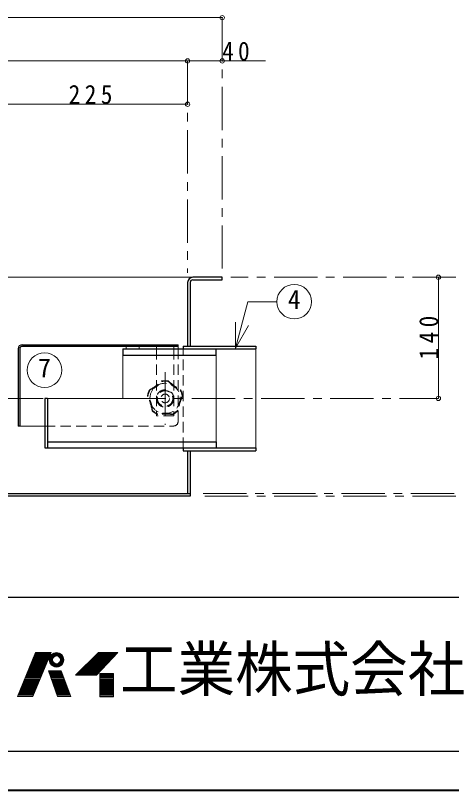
# Model space of a CAD drawing. Units: millimetres at full size, sheet at 1:10. Extents: x -2125 to 1925, y -1405 to 1405.
# Drawn here: x 68 to 572, y -1405 to -509 of the extents above; entities that cross this region are included whole.
import ezdxf
from ezdxf.enums import TextEntityAlignment as Align

# ---------------------------------------------------------------- set-up
doc = ezdxf.new("R2010")
doc.units = ezdxf.units.MM
doc.header["$LTSCALE"] = 10
doc.header["$PDMODE"] = 32
doc.header["$PDSIZE"] = 5
for name, pattern in [('CHAIN1', [8, 5, -1, 1, -1]), ('DASHED1', [1.8, 1.2, -0.6]), ('DOUBLE_CHAIN1', [8.8, 5, -1, 0.6, -0.6, 0.6, -1])]:
    doc.linetypes.add(name, pattern=pattern)
doc.layers.add('0-A', color=4, linetype='Continuous', lineweight=9)
doc.styles.add('ＭＳ ゴシック', font='')
doc.styles.get('ＭＳ ゴシック').set_extended_font_data('MS Gothic')

msp = doc.modelspace()

# ---------------------------------------------------------------- linework, layer by layer
at = {"layer": '0-A'}
for p, q in [((-972.8, -511.98), (307.2, -511.98)), ((-932.8, -561.98), (267.2, -561.98)), ((357.2, -561.98), (267.2, -561.98)), ((42.2, -611.98), (267.2, -611.98)), ((273.2, -811.98), (-938.8, -811.98)), ((557.2, -811.98), (557.2, -951.98)), ((196.2, -894.83), (196.2, -891.83)), ((211.2, -894.83), (211.2, -891.83)), ((192.2, -901.83), (192.2, -951.98)), ((105.2, -951.98), (192.2, -951.98))]:
    msp.add_line(p, q, dxfattribs=at)
at = {"layer": '0-A', "linetype": 'CHAIN1'}
for p, q in [((307.2, -801.98), (307.2, -511.98)), ((267.2, -561.98), (267.2, -806.98)), ((657.2, -811.98), (317.2, -811.98)), ((241.2, -921.48), (241.2, -982.48)), ((192.2, -951.98), (557.2, -951.98)), ((285.2, -1061.98), (607.2, -1061.98)), ((657.2, -1064.98), (285.2, -1064.98))]:
    msp.add_line(p, q, dxfattribs=at)
at = {"layer": '0-A', "color": 5, "lineweight": 25}
for p, q in [((267.2, -817.98), (267.2, -891.48)), ((270.2, -817.98), (270.2, -891.48)), ((273.2, -814.98), (307.2, -814.98)), ((71.2, -894.83), (71.2, -983.83)), ((73.2, -894.83), (73.2, -983.83)), ((76.2, -889.83), (256.2, -889.83)), ((256.2, -891.83), (76.2, -891.83)), ((192.2, -894.83), (192.2, -901.83)), ((192.2, -894.83), (346.2, -894.83)), ((256.2, -891.83), (256.2, -889.83)), ((262.2, -891.48), (346.2, -891.48)), ((262.2, -891.48), (262.2, -894.83)), ((300.2, -901.83), (300.2, -894.83)), ((346.2, -891.48), (346.2, -894.83)), ((192.2, -901.83), (300.2, -901.83)), ((105.2, -951.98), (102.2, -951.98)), ((102.2, -951.98), (102.2, -1009.13)), ((105.2, -951.98), (105.2, -1009.13)), ((73.2, -983.83), (71.2, -983.83)), ((105.2, -1002.13), (300.2, -1002.13)), ((300.2, -1002.13), (300.2, -1009.13)), ((102.2, -1009.13), (346.2, -1009.13)), ((262.2, -1009.13), (262.2, -1012.48)), ((346.2, -1009.13), (346.2, -1012.48)), ((262.2, -1012.48), (346.2, -1012.48)), ((267.2, -1012.48), (267.2, -1061.98)), ((270.2, -1012.48), (270.2, -1064.98)), ((-935.8, -1061.98), (270.2, -1061.98)), ((270.2, -1064.98), (-935.8, -1064.98))]:
    msp.add_line(p, q, dxfattribs=at)
at = {"layer": '0-A', "color": 7, "lineweight": 18}
for p, q in [((322.56, -893.83), (322.56, -863.83)), ((322.56, -893.83), (337.56, -867.85)), ((231.2, -894.83), (231.2, -891.83)), ((251.2, -894.83), (251.2, -891.83)), ((256.2, -894.83), (256.2, -891.83)), ((346.2, -1009.13), (346.2, -894.83)), ((300.2, -901.83), (300.2, -1002.13)), ((102.2, -983.83), (73.2, -983.83)), ((91.54, -1245.39), (70.54, -1296.42)), ((88.26, -1253.37), (106.29, -1253.37)), ((88.39, -1296.42), (109.6, -1245.39)), ((88.52, -1252.74), (106.55, -1252.74)), ((88.86, -1251.9), (106.9, -1251.9)), ((89.04, -1251.48), (107.07, -1251.48)), ((89.3, -1250.85), (107.33, -1250.85)), ((89.55, -1250.22), (107.59, -1250.22)), ((89.81, -1249.59), (107.86, -1249.59)), ((90.07, -1248.96), (108.12, -1248.96)), ((90.33, -1248.33), (108.38, -1248.33)), ((90.68, -1247.49), (108.73, -1247.49)), ((90.94, -1246.86), (108.97, -1246.86)), ((91.2, -1246.23), (109.25, -1246.23)), ((91.54, -1245.39), (109.6, -1245.39)), ((107.23, -1253.16), (111.27, -1253.16)), ((107.41, -1252.11), (111.61, -1252.11)), ((107.8, -1250.85), (112.48, -1250.85)), ((108.19, -1250.01), (113.61, -1250.01)), ((108.85, -1248.96), (122.54, -1248.96)), ((109.55, -1248.12), (121.83, -1248.12)), ((110.77, -1247.07), (120.61, -1247.07)), ((112.25, -1246.23), (119.14, -1246.23)), ((123.2, -1250.01), (117.77, -1250.01)), ((123.59, -1250.85), (118.91, -1250.85)), ((123.98, -1252.11), (119.78, -1252.11)), ((124.15, -1253.16), (120.11, -1253.16)), ((156.22, -1253.37), (179.11, -1253.37)), ((156.85, -1252.74), (179.64, -1252.74)), ((157.69, -1251.9), (180.42, -1251.9)), ((158.11, -1251.48), (180.81, -1251.48)), ((158.74, -1250.85), (181.39, -1250.85)), ((159.37, -1250.22), (181.98, -1250.22)), ((160, -1249.59), (182.56, -1249.59)), ((160.63, -1248.96), (183.15, -1248.96)), ((161.26, -1248.33), (183.73, -1248.33)), ((161.89, -1271.85), (186.46, -1245.39)), ((162.1, -1247.49), (184.51, -1247.49)), ((162.73, -1246.86), (185.1, -1246.86)), ((163.36, -1246.23), (185.68, -1246.23)), ((84.63, -1262.19), (102.62, -1262.19)), ((84.89, -1261.56), (102.88, -1261.56)), ((85.23, -1260.72), (103.23, -1260.72)), ((85.49, -1260.09), (103.49, -1260.09)), ((85.84, -1259.25), (103.84, -1259.25)), ((86.1, -1258.62), (104.1, -1258.62)), ((86.44, -1257.78), (104.45, -1257.78)), ((86.7, -1257.15), (104.71, -1257.15)), ((86.96, -1256.52), (104.98, -1256.52)), ((87.22, -1255.89), (105.24, -1255.89)), ((87.48, -1255.26), (105.5, -1255.26)), ((87.76, -1254.63), (105.76, -1254.63)), ((88, -1254), (106.02, -1254)), ((107.19, -1254), (111.19, -1254)), ((107.26, -1255.05), (111.32, -1255.05)), ((107.46, -1256.1), (111.71, -1256.1)), ((107.8, -1257.15), (112.48, -1257.15)), ((108.3, -1258.2), (114.08, -1258.2)), ((109.01, -1259.25), (122.38, -1259.25)), ((109.76, -1260.09), (121.62, -1260.09)), ((111.42, -1261.35), (119.96, -1261.35)), ((113.42, -1262.19), (117.97, -1262.19)), ((123.08, -1258.2), (117.31, -1258.2)), ((123.59, -1257.15), (118.91, -1257.15)), ((123.93, -1256.1), (119.67, -1256.1)), ((124.13, -1255.05), (120.07, -1255.05)), ((120.19, -1254), (124.19, -1254)), ((147.4, -1262.19), (170.86, -1262.19)), ((148.03, -1261.56), (171.45, -1261.56)), ((148.87, -1260.72), (172.23, -1260.72)), ((149.5, -1260.09), (172.81, -1260.09)), ((150.34, -1259.25), (173.59, -1259.25)), ((150.97, -1258.62), (174.18, -1258.62)), ((151.81, -1257.78), (174.96, -1257.78)), ((152.44, -1257.15), (175.54, -1257.15)), ((153.07, -1256.52), (176.13, -1256.52)), ((153.7, -1255.89), (176.71, -1255.89)), ((154.33, -1255.26), (177.3, -1255.26)), ((154.96, -1254.63), (177.88, -1254.63)), ((155.59, -1254), (178.47, -1254)), ((81.09, -1270.8), (99.04, -1270.8)), ((81.52, -1269.75), (99.48, -1269.75)), ((81.95, -1268.7), (99.91, -1268.7)), ((82.3, -1267.86), (100.26, -1267.86)), ((82.72, -1266.81), (100.7, -1266.81)), ((83.07, -1265.97), (101.05, -1265.97)), ((83.42, -1265.13), (101.4, -1265.13)), ((83.85, -1264.08), (101.83, -1264.08)), ((84.2, -1263.24), (102.18, -1263.24)), ((106.53, -1266.81), (121.23, -1266.81)), ((106.89, -1267.86), (121.62, -1267.86)), ((107.18, -1268.7), (121.93, -1268.7)), ((107.55, -1269.75), (122.31, -1269.75)), ((107.91, -1270.8), (122.7, -1270.8)), ((132.07, -1296.21), (121.15, -1266.6)), ((138.79, -1270.8), (162.87, -1270.8)), ((139.84, -1269.75), (163.84, -1269.75)), ((140.89, -1268.7), (164.82, -1268.7)), ((141.73, -1267.86), (165.6, -1267.86)), ((142.78, -1266.81), (166.57, -1266.81)), ((143.62, -1265.97), (167.35, -1265.97)), ((144.46, -1265.13), (168.13, -1265.13)), ((145.51, -1264.08), (169.11, -1264.08)), ((146.35, -1263.24), (169.89, -1263.24)), ((165.67, -1270.8), (181.63, -1270.8)), ((77.46, -1279.62), (95.38, -1279.62)), ((77.8, -1278.78), (95.72, -1278.78)), ((78.23, -1277.73), (96.16, -1277.73)), ((78.58, -1276.89), (96.51, -1276.89)), ((79.01, -1275.84), (96.95, -1275.84)), ((79.53, -1274.58), (97.47, -1274.58)), ((79.96, -1273.53), (97.91, -1273.53)), ((80.31, -1272.69), (98.26, -1272.69)), ((80.74, -1271.64), (98.69, -1271.64)), ((108.2, -1271.64), (123.01, -1271.64)), ((108.57, -1272.69), (123.4, -1272.69)), ((108.86, -1273.53), (123.71, -1273.53)), ((109.23, -1274.58), (124.1, -1274.58)), ((109.66, -1275.84), (124.56, -1275.84)), ((110.03, -1276.89), (124.95, -1276.89)), ((110.32, -1277.73), (125.26, -1277.73)), ((110.69, -1278.78), (125.64, -1278.78)), ((110.98, -1279.62), (125.95, -1279.62)), ((137.74, -1271.85), (161.89, -1271.85)), ((165.67, -1271.64), (181.63, -1271.64)), ((165.67, -1272.69), (181.63, -1272.69)), ((165.67, -1273.53), (181.63, -1273.53)), ((165.67, -1274.58), (181.63, -1274.58)), ((165.67, -1275.84), (181.63, -1275.84)), ((165.67, -1276.89), (181.63, -1276.89)), ((165.67, -1277.73), (181.63, -1277.73)), ((165.67, -1278.78), (181.63, -1278.78)), ((165.67, -1279.62), (181.63, -1279.62)), ((73.65, -1288.86), (91.53, -1288.86)), ((74, -1288.02), (91.88, -1288.02)), ((74.43, -1286.97), (92.32, -1286.97)), ((74.86, -1285.92), (92.76, -1285.92)), ((75.3, -1284.87), (93.19, -1284.87)), ((75.73, -1283.82), (93.63, -1283.82)), ((76.07, -1282.98), (93.98, -1282.98)), ((76.51, -1281.93), (94.41, -1281.93)), ((76.94, -1280.88), (94.85, -1280.88)), ((111.41, -1280.88), (126.42, -1280.88)), ((111.78, -1281.93), (126.81, -1281.93)), ((112.12, -1282.98), (127.19, -1282.98)), ((112.44, -1283.82), (127.5, -1283.82)), ((112.8, -1284.87), (127.89, -1284.87)), ((113.17, -1285.92), (128.28, -1285.92)), ((113.53, -1286.97), (128.66, -1286.97)), ((113.9, -1288.02), (129.05, -1288.02)), ((114.19, -1288.86), (129.36, -1288.86)), ((165.67, -1280.88), (181.63, -1280.88)), ((165.67, -1281.93), (181.63, -1281.93)), ((165.67, -1282.98), (181.63, -1282.98)), ((165.67, -1283.82), (181.63, -1283.82)), ((165.67, -1284.87), (181.63, -1284.87)), ((165.67, -1285.92), (181.63, -1285.92)), ((165.67, -1286.97), (181.63, -1286.97)), ((165.67, -1288.02), (181.63, -1288.02)), ((165.67, -1288.86), (181.63, -1288.86)), ((88.39, -1296.42), (70.54, -1296.42)), ((70.8, -1295.79), (88.65, -1295.79)), ((71.32, -1294.53), (89.18, -1294.53)), ((71.75, -1293.48), (89.61, -1293.48)), ((72.18, -1292.43), (90.05, -1292.43)), ((72.7, -1291.17), (90.57, -1291.17)), ((73.13, -1290.12), (91.01, -1290.12)), ((114.63, -1290.12), (129.83, -1290.12)), ((115.06, -1291.17), (130.21, -1291.17)), ((115.43, -1292.43), (130.68, -1292.43)), ((115.79, -1293.48), (131.07, -1293.48)), ((116.16, -1294.53), (131.45, -1294.53)), ((116.6, -1295.79), (131.92, -1295.79)), ((116.74, -1296.21), (132.07, -1296.21)), ((165.67, -1290.12), (181.63, -1290.12)), ((165.67, -1291.17), (181.63, -1291.17)), ((165.67, -1292.43), (181.63, -1292.43)), ((165.67, -1293.48), (181.63, -1293.48)), ((165.67, -1294.53), (181.63, -1294.53)), ((165.67, -1295.79), (181.63, -1295.79))]:
    msp.add_line(p, q, dxfattribs=at)
at = {"layer": '0-A', "linetype": 'DASHED1'}
for p, q in [((231.2, -894.83), (231.2, -971.98)), ((251.2, -894.83), (251.2, -971.98)), ((256.2, -978.71), (256.2, -894.83)), ((251.2, -971.98), (231.2, -971.98)), ((102.2, -983.83), (251.2, -983.83))]:
    msp.add_line(p, q, dxfattribs=at)
at = {"layer": '0-A', "color": 7, "linetype": 'DASHED1', "lineweight": 18}
msp.add_line((262.2, -1009.13), (262.2, -894.83), dxfattribs=at)
at = {"layer": '0-A', "linetype": 'DOUBLE_CHAIN1'}
msp.add_line((-917.8, -951.98), (237.2, -951.98), dxfattribs=at)
at = {"layer": '0-A', "color": 6, "lineweight": 25}
for p, q in [((-99.8, -1181.41), (1880.2, -1181.41)), ((1880.2, -1359.98), (-99.8, -1359.98))]:
    msp.add_line(p, q, dxfattribs=at)
at = {"layer": '0-A', "color": 1, "lineweight": 40}
msp.add_line((1925.2, -1404.98), (-2124.8, -1404.98), dxfattribs=at)
at = {"layer": '0-A', "color": 5, "lineweight": 25}
msp.add_lwpolyline([(307.2, -814.98), (307.2, -811.98), (273.2, -811.98)], dxfattribs=at)
at = {"layer": '0-A', "color": 7, "lineweight": 18}
for points in [[(322.56, -893.83), (336.94, -840.16), (370.52, -840.16)], [(137.74, -1271.85), (164.2, -1245.39), (186.46, -1245.39)], [(116.74, -1296.21), (106.45, -1266.6), (121.15, -1266.6)]]:
    msp.add_lwpolyline(points, dxfattribs=at)
msp.add_lwpolyline([(165.67, -1269.75), (165.67, -1296.84), (181.63, -1296.84), (181.63, -1269.75)], close=True, dxfattribs=at)
for centre, radius in [((390.52, -840.16), 20), ((101.84, -919.29), 20), ((115.69, -1254), 8.5), ((115.69, -1254), 4.5)]:
    msp.add_circle(centre, radius, dxfattribs=at)
at = {"layer": '0-A', "linetype": 'DASHED1'}
for radius in [17.5, 10, 9, 5]:
    msp.add_circle((241.2, -951.98), radius, dxfattribs=at)
at = {"layer": '0-A', "color": 5, "lineweight": 25}
for centre, radius in [((273.2, -817.98), 6), ((273.2, -817.98), 3), ((76.2, -894.83), 5), ((76.2, -894.83), 3)]:
    msp.add_arc(centre, radius, 90, 180, dxfattribs=at)
at = {"layer": '0-A', "linetype": 'DASHED1'}
for centre, radius, start, end in [((198.32, -892.96), 54.95, 297.11306, 314.88694), ((214.12, -914.71), 29.07, 289.44958, 322.55042), ((241.2, -951.98), 20.5, 78.46304, 101.53696), ((241.2, -951.98), 20, 78.46304, 101.53696), ((268.29, -914.71), 29.07, 217.44958, 250.55042), ((284.08, -892.96), 54.95, 225.11306, 242.88694), ((241.2, -951.98), 20.5, 150.46304, 173.53696), ((241.2, -951.98), 20, 150.46304, 173.53696), ((241.2, -951.98), 20, 6.46304, 29.53696), ((241.2, -951.98), 20.5, 6.46304, 29.53696), ((171.82, -974.52), 54.95, 9.11306, 26.88694), ((197.38, -966.22), 29.07, 1.44958, 34.55042), ((285.02, -966.22), 29.07, 145.44958, 178.55042), ((310.58, -974.52), 54.95, 153.11306, 170.88694), ((241.2, -951.98), 20.5, 222.46304, 245.53696), ((241.2, -951.98), 20, 222.46304, 245.53696), ((241.2, -951.98), 20, 294.46304, 317.53696), ((241.2, -951.98), 20.5, 294.46304, 317.53696), ((241.2, -1024.93), 54.95, 81.11306, 98.88694), ((241.2, -998.06), 29.07, 73.44958, 106.55042), ((251.2, -978.71), 5, 270, 0)]:
    msp.add_arc(centre, radius, start, end, dxfattribs=at)
at = {"layer": '0-A'}
for p in [(307.2, -511.98), (267.2, -561.98), (307.2, -561.98), (267.2, -611.98), (557.2, -811.98), (557.2, -951.98)]:
    msp.add_point(p, dxfattribs=at)

# ---------------------------------------------------------------- texts
at = {"layer": '0-A', "color": 7, "style": 'ＭＳ ゴシック'}
for s, p in [('4', (383.02, -855.16)), ('7', (94.34, -934.29))]:
    msp.add_text(s, height=21.99, dxfattribs=at).set_placement(p, align=Align.BOTTOM_LEFT)
at = {"layer": '0-A', "color": 7, "style": 'ＭＳ ゴシック', "width": 0.95}
msp.add_text('工業株式会社', height=51.32, dxfattribs=at).set_placement((189.13, -1305.7), align=Align.BOTTOM_LEFT)
at = {"layer": '0-A', "color": 7, "char_height": 21.99, "attachment_point": 7, "style": 'ＭＳ ゴシック'}
for s, insert in [('\\T1.36;\\W0.9;40', (307.2, -561.98)), ('\\T1.38;\\W0.9;225', (129.7, -611.98))]:
    msp.add_mtext(s, dxfattribs=dict(at, insert=insert))
at = {"layer": '0-A', "color": 7, "insert": (557.2, -906.98), "char_height": 21.99, "attachment_point": 7, "rotation": 90, "style": 'ＭＳ ゴシック'}
msp.add_mtext('\\T1.38;\\W0.9;140', dxfattribs=at)

doc.saveas('drawing.dxf')
